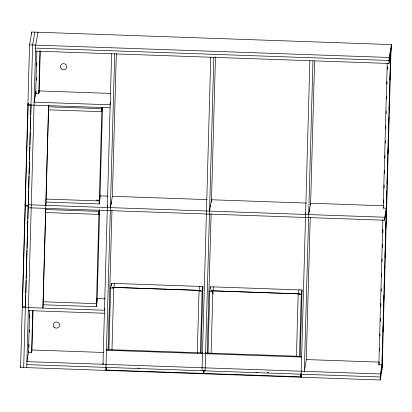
<?xml version="1.0" encoding="UTF-8"?>
<svg xmlns="http://www.w3.org/2000/svg" width="412" height="412" viewBox="0 0 412 412"><rect width="100%" height="100%" fill="white"/><g stroke="black" fill="none" stroke-linecap="round" stroke-linejoin="round"><path stroke-width="0.62" d="M380.209 379.982L380.379 373.983L382.599 361.103L382.434 367.107L380.209 379.982L20.6 367.411L29.566 44.893L31.791 32.018L391.4 44.589L391.235 50.594L389.01 63.469L35.556 51.114M25.353 204.733L22.346 306.636L25.426 306.744L25.745 295.198M28.232 205.696L25.153 205.588L28.263 103.088M31.734 33.944L31.791 32.018M23.68 367.519L32.641 45.001L34.866 32.121M25.796 293.272L26.157 280.443M26.208 278.522L26.584 265.05M26.62 263.768L26.991 250.3M27.048 248.374L27.403 235.546M27.455 233.619L27.815 220.796M27.867 218.87L28.222 206.041L25.147 205.933M28.268 204.414L28.644 190.947M28.696 189.02L29.051 176.192M29.108 174.271L29.463 161.442M29.515 159.516L29.875 146.687M29.927 144.767L30.282 131.938M30.339 130.012L30.694 117.183M30.746 115.257L31.034 104.998L27.954 104.89M26.754 367.628L35.72 45.109L37.945 32.229M29.654 310.2L28.474 352.626L31.554 352.734L31.956 350.396L33.063 310.535M35.607 96.156L35.643 94.832M35.679 93.55L36.859 51.119M28.969 347.074L29.041 344.499M29.381 332.283L29.453 329.713M29.793 317.498L29.865 314.928M36.009 93.776L36.045 92.494M36.385 80.278L36.457 77.708M36.797 65.493L36.869 62.918M31.554 352.734L32.733 310.303M38.754 93.658L39.954 50.583M39.119 92.721L40.283 50.815M48.559 105.657L42.93 308.088L45.799 208.441M45.907 204.584L48.678 104.978M43.209 304.787L96.284 306.641L96.367 303.644L97.175 298.957M45.773 212.535L98.849 214.389L99.235 209.636M46.067 202.071L99.143 203.925L99.225 200.927L100.034 196.241M48.631 109.819L101.707 111.673L101.991 107.501M102.495 107.635L99.951 199.243L99.143 203.925M111.606 53.771L102.974 364.28L103.196 363.024M114.685 53.879L105.884 370.393L106.404 367.401M203.894 370.409L203.374 373.411L106.306 370.017L106.389 367.015M111.343 204.249L111.41 201.849M108.099 349.839L111.976 210.336M112.352 196.833L116.339 53.472M108.897 350.061L110.622 287.998L111.431 283.317L202.915 286.515L201.066 353.053M111.358 285.877L111.431 283.317M111.971 350.169L113.697 288.106L114.505 283.425M197.302 353.151L199.027 291.088L199.835 286.407M200.397 352.621L202.107 291.196L202.915 286.515M202.029 370.748L210.743 57.237M203.374 373.411L203.456 370.409M301.311 373.813L300.796 376.815L203.724 373.421L203.811 370.419M205.104 370.857L213.818 57.345M210.47 206.747L210.506 205.547M210.511 206.515L210.542 205.315M207.236 353.305L211.114 213.802M211.433 202.23L215.476 56.933M208.029 353.527L209.754 291.464L210.563 286.783L302.048 289.981L300.199 356.519M210.527 288.06L210.563 286.783M211.124 352.991L212.834 291.572L213.643 286.891M212.906 292.654L212.875 293.854L213.071 292.721M296.439 356.617L298.164 294.554L298.973 289.873M299.514 356.725L301.239 294.662L302.048 289.981M300.796 376.815L300.878 373.813M309.876 60.703L301.079 377.217L301.388 375.425M312.955 60.811L304.324 371.32L306.281 359.985L310.246 217.268M309.572 211.418L309.639 209.013M310.607 204.429L314.593 61.048M390.561 54.477L381.929 364.986L378.855 364.877L382.892 219.586M383.212 208.014L387.234 63.371M379.581 350.967L379.653 348.392M379.988 336.177L380.06 333.607M380.4 321.391L380.492 318.177M380.812 306.605L380.899 303.392M381.239 291.176L381.311 288.606M381.651 276.39L381.723 273.82M382.063 261.605L382.135 259.035M382.454 247.463L382.547 244.249M382.866 232.677L382.959 229.463M383.69 203.101L383.778 199.887M384.102 188.315L384.19 185.101M384.509 173.529L384.602 170.316M384.942 158.1L385.014 155.53M385.354 143.314L385.421 140.744M385.761 128.529L385.833 125.959M386.173 113.743L386.245 111.173M386.585 98.957L386.657 96.387M386.997 84.172L387.069 81.602M387.409 69.386L387.481 66.811M28.119 207.761L384.654 220.224L384.736 217.227L386.693 205.887M389.01 63.469L389.175 57.469L391.4 44.589M382.125 361.53L382.3 355.108M382.537 346.76L382.712 340.338M382.944 331.995L383.124 325.573M383.371 316.581L383.551 310.164M383.783 301.816L383.963 295.394M384.195 287.046L384.375 280.629M384.607 272.281L384.782 265.858M385.014 257.51L385.194 251.093M385.426 242.745L385.606 236.323M385.838 227.975L386.013 221.553M386.245 213.21L386.425 206.788L386.307 207.473M386.667 198.1L386.847 191.678M387.079 183.33L387.254 176.908M387.486 168.565L387.666 162.143M387.898 153.794L388.058 148.016M388.31 139.024L388.49 132.607M388.722 124.259L388.897 117.837M389.129 109.489L389.309 103.072M389.541 94.724L389.721 88.302M389.953 79.954L390.128 73.537M390.36 65.189L390.54 58.767M382.336 362.642L390.967 52.133M28.207 103.139L27.898 104.936L110.107 107.81M36.091 90.815L34.134 102.15L110.189 104.808M39.171 90.918L38.764 93.261L35.69 93.153M25.153 205.588L25.364 204.388M22.475 306.173L22.269 307.367L104.478 310.241L104.803 308.351M25.348 307.476L25.467 306.791M45.789 205.372L45.907 204.692M20.6 367.411L20.811 366.186M28.675 351.457L26.919 361.623L380.379 373.983M101.836 109.489L99.302 201.916M101.707 111.673L102.418 107.558M110.298 104.179L110.622 102.289M98.978 212.206L96.444 304.633M98.849 214.389L99.658 209.708L97.093 301.96L96.284 306.641M107.336 207.524L107.733 205.212M110.411 207.633L112.368 196.297L207.143 199.609M106.306 370.017L106.512 368.812M209.543 211.099L211.505 199.763M202.503 353.594L202.622 352.909M205.583 353.702L205.701 353.017M203.724 373.421L204.141 371.021M305.601 214.456L305.905 212.721M308.681 214.564L310.638 203.229M391.318 47.591L389.093 60.466L35.638 48.111M383.412 206.953L383.212 208.122L386.286 208.23M384.654 220.224L386.611 208.889M378.855 364.877L379.256 362.534M382.516 364.105L380.291 376.98L26.837 364.625M29.566 44.893L389.175 57.469M38.651 90.903L110.869 93.426M48.714 106.816L101.79 108.67M99.689 195.855L108.011 196.143M211.315 199.758L306.394 203.08M310.246 203.214L383.613 205.779M96.269 200.093L99.349 200.201M46.149 199.068L99.225 200.927M28.201 204.759L384.736 217.227M45.217 209.512L98.931 211.387M110.622 287.998L113.697 288.106M199.027 291.088L202.107 291.196M209.754 291.464L212.834 291.572M298.164 294.554L301.239 294.662M96.835 298.571L105.158 298.86M43.296 301.785L96.367 303.644M28.34 310.586L104.396 313.244M202.874 352.919L106.564 349.551L106.445 350.236L301.641 357.06L301.754 356.38L205.444 353.012M31.827 349.968L103.788 352.481M306.188 359.558L379.437 362.122M137.886 368.117L139.174 368.158M255.878 372.242L257.165 372.283M267.45 372.644L268.737 372.69M112.064 287.324L200.912 290.429L112.064 287.324M211.196 290.79L300.044 293.895L211.196 290.79M61.393 68.979A3.172 3.09 9.8 0 0 66.626 67.398A3.172 3.09 9.8 0 0 62.567 63.752A3.172 3.09 9.8 0 0 61.393 68.979M54.214 327.334A3.172 3.09 9.8 0 0 59.441 325.753A3.172 3.09 9.8 0 0 55.383 322.112A3.172 3.09 9.8 0 0 54.214 327.334"/></g></svg>
